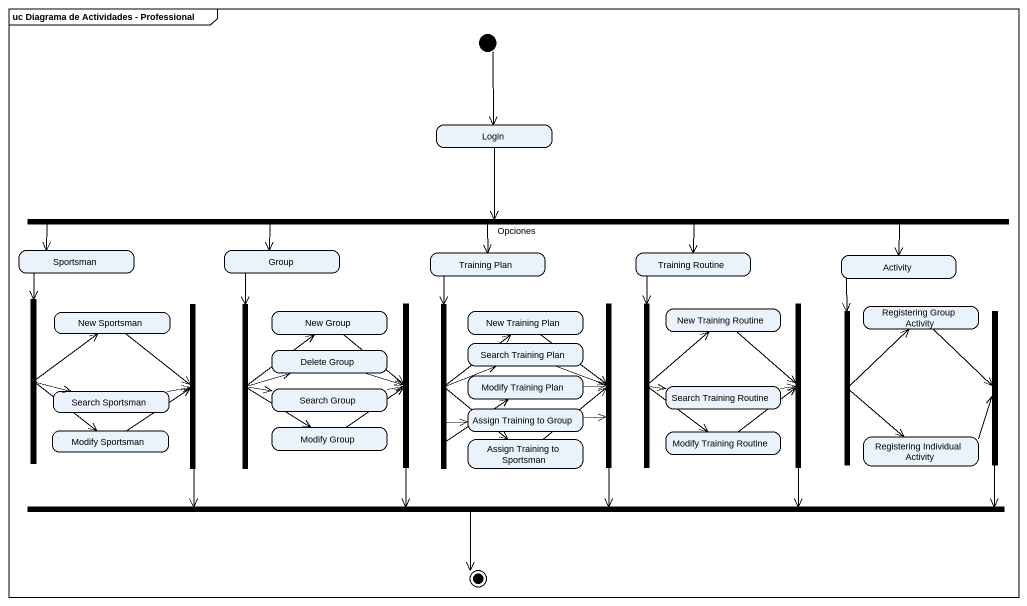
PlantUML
@startuml
mainframe uc Diagrama de Actividades - Professional
hide empty description
state Login
state Opciones <<fork>>
state Sportsman
state "Group" as Group_
state "Training Plan" as Training_Plan
state "Training Routine" as Training_Routine
state Activity
state fork1 <<fork>>
state "New Sportsman" as New_Sportsman
state fork2 <<join>>
state fork3 <<fork>>
state "New Group" as New_Group
state fork4 <<join>>
state fork5 <<fork>>
state "New Training Plan" as New_Training_Plan
state fork6 <<join>>
state fork7 <<fork>>
state "New Training Routine" as New_Training_Routine
state fork8 <<join>>
state fork9 <<fork>>
state "Registering Group Activity" as Registering_Group_Activity
state fork10 <<join>>
state "Delete Group" as Delete_Group
state "Modify Training Plan" as Modify_Training_Plan
state "Search Training Plan" as Search_Training_Plan
state "Search Sportsman" as Search_Sportsman
state "Search Group" as Search_Group
state "Assign Training to Group" as Assign_Training_to_Group
state "Search Training Routine" as Search_Training_Routine
state "Modify Sportsman" as Modify_Sportsman
state "Modify Group" as Modify_Group
state "Assign Training to Sportsman" as Assign_Training_to_Sportsman
state "Modify Training Routine" as Modify_Training_Routine
state "Registering Individual Activity" as Registering_Individual
state fork11 <<join>>
state fork12 <<fork>>
[*] --> Login
Login --> Opciones
Opciones -left-> Sportsman
Opciones -left-> Group_
Opciones --> Training_Plan
Opciones -right-> Training_Routine
Opciones -right-> Activity
Sportsman --> fork1
Group_ --> fork3
Training_Plan --> fork5
Training_Routine --> fork7
Activity --> fork9
fork1 -up-> New_Sportsman
fork1 -right-> Search_Sportsman
fork1 --> Modify_Sportsman
New_Sportsman --> fork2
fork2 -right-> fork11
fork3 -up-> New_Group
fork3 -right-> Delete_Group
fork3 -right-> Search_Group
fork3 --> Modify_Group
New_Group --> fork4
fork4 --> fork11
fork5 -up-> New_Training_Plan
fork5 -right-> Modify_Training_Plan
fork5 -right-> Search_Training_Plan
fork5 -right-> Assign_Training_to_Group
fork5 --> Assign_Training_to_Sportsman
New_Training_Plan --> fork6
fork6 --> fork11
fork7 -up-> New_Training_Routine
fork7 -right-> Search_Training_Routine
fork7 --> Modify_Training_Routine
New_Training_Routine --> fork8
fork8 -left-> fork11
fork9 -up-> Registering_Group_Activity
fork9 --> Registering_Individual
Registering_Group_Activity --> fork10
fork10 -left-> fork11
Delete_Group -right-> fork4
Modify_Training_Plan -right-> fork6
Search_Training_Plan -right-> fork6
Search_Sportsman -right-> fork2
Search_Group -right-> fork4
Assign_Training_to_Group -right-> fork6
Search_Training_Routine -right-> fork8
Modify_Sportsman -up-> fork2
Modify_Group -up-> fork4
Assign_Training_to_Sportsman -up-> fork6
Modify_Training_Routine -up-> fork8
Registering_Individual -up-> fork10
fork11 --> [*]
@enduml
